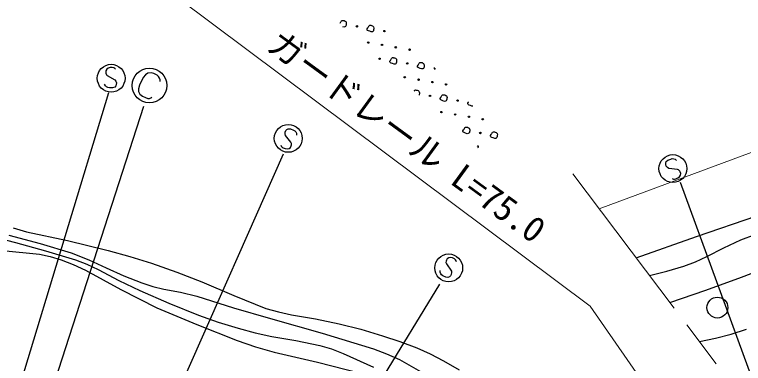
# Model space of a CAD drawing. Units: millimetres, scale not verified. Extents: x 40000 to 680000, y 20000 to 380000.
# Drawn here: x 219891 to 272006, y 289796 to 314712 of the extents above; entities that cross this region are included whole.
import ezdxf
from ezdxf.enums import TextEntityAlignment as Align

# ---------------------------------------------------------------- set-up
doc = ezdxf.new("R2010")
doc.units = ezdxf.units.MM
doc.header["$LTSCALE"] = 1000
doc.linetypes.add('CHAIN', pattern=[18.5, 12, -1.5, 3.5, -1.5])
for name, color, linetype, lineweight in [('M-BGD', 7, 'Continuous', 25), ('M-BMK', 2, 'CHAIN', 13), ('M-STR-HTXT', 7, 'Continuous', 13)]:
    doc.layers.add(name, color=color, linetype=linetype, lineweight=lineweight)
doc.styles.add('ＭＳ ゴシック', font='')
doc.styles.get('ＭＳ ゴシック').set_extended_font_data('MS Gothic')

msp = doc.modelspace()

# ---------------------------------------------------------------- linework, layer by layer
at = {"layer": 'M-BGD'}
for p, q in [((243239, 314229), (243269, 314263)), ((243269, 314263), (243289, 314282)), ((243289, 314282), (243323, 314291)), ((243323, 314291), (243357, 314289)), ((243357, 314289), (243394, 314287)), ((243394, 314287), (243452, 314281)), ((243452, 314281), (243522, 314246)), ((243171, 314096), (243203, 314145)), ((243203, 314145), (243225, 314187)), ((243225, 314187), (243239, 314229)), ((243423, 313820), (243354, 313849)), ((243502, 313826), (243423, 313820)), ((243549, 313859), (243502, 313826)), ((243522, 314246), (243565, 314209)), ((243582, 313901), (243549, 313859)), ((243565, 314209), (243592, 314171)), ((243595, 313965), (243582, 313901)), ((243592, 314171), (243610, 314093)), ((243608, 314024), (243595, 313965)), ((243610, 314093), (243608, 314024)), ((245091, 313691), (245141, 313755)), ((245141, 313755), (245174, 313804)), ((245174, 313804), (245196, 313846)), ((245196, 313846), (245210, 313888)), ((245210, 313888), (245239, 313922)), ((245239, 313922), (245260, 313941)), ((245260, 313941), (245293, 313950)), ((245293, 313950), (245328, 313948)), ((245328, 313948), (245365, 313946)), ((245365, 313946), (245423, 313940)), ((245423, 313940), (245493, 313905)), ((245493, 313905), (245536, 313868)), ((245536, 313868), (245563, 313829)), ((245563, 313829), (245581, 313752)), ((245581, 313752), (245579, 313683)), ((245092, 313644), (245091, 313691)), ((245111, 313607), (245092, 313644)), ((245137, 313578), (245111, 313607)), ((245189, 313557), (245137, 313578)), ((245284, 313524), (245189, 313557)), ((245394, 313479), (245284, 313524)), ((245473, 313484), (245394, 313479)), ((245520, 313518), (245473, 313484)), ((245552, 313560), (245520, 313518)), ((245566, 313624), (245552, 313560)), ((245579, 313683), (245566, 313624)), ((246720, 311379), (246771, 311444)), ((246721, 311332), (246720, 311379)), ((246741, 311295), (246721, 311332)), ((246766, 311266), (246741, 311295)), ((246819, 311245), (246766, 311266)), ((246771, 311444), (246804, 311493)), ((246804, 311493), (246825, 311534)), ((246914, 311213), (246819, 311245)), ((246825, 311534), (246840, 311576)), ((246840, 311576), (246869, 311611)), ((246869, 311611), (246889, 311629)), ((246889, 311629), (246923, 311638)), ((247024, 311167), (246914, 311213)), ((246923, 311638), (246958, 311636)), ((246958, 311636), (246994, 311635)), ((246994, 311635), (247052, 311628)), ((247103, 311173), (247024, 311167)), ((247052, 311628), (247123, 311594)), ((247150, 311206), (247103, 311173)), ((247123, 311594), (247165, 311556)), ((247182, 311249), (247150, 311206)), ((247165, 311556), (247193, 311518)), ((247196, 311312), (247182, 311249)), ((247193, 311518), (247211, 311440)), ((247209, 311371), (247196, 311312)), ((247211, 311440), (247209, 311371)), ((248742, 311102), (248774, 311152)), ((248774, 311152), (248796, 311193)), ((248796, 311193), (248810, 311235)), ((248810, 311235), (248840, 311269)), ((248840, 311269), (248860, 311288)), ((248860, 311288), (248894, 311297)), ((248894, 311297), (248928, 311295)), ((248928, 311295), (248965, 311293)), ((248965, 311293), (249023, 311287)), ((249023, 311287), (249093, 311252)), ((249093, 311252), (249136, 311215)), ((249136, 311215), (249164, 311177)), ((249164, 311177), (249181, 311099)), ((226412, 310706), (226407, 310591)), ((226477, 310816), (226412, 310706)), ((226587, 310891), (226477, 310816)), ((226717, 310926), (226587, 310891)), ((226872, 310926), (226717, 310926)), ((226977, 310906), (226872, 310926)), ((227052, 310871), (226977, 310906)), ((227107, 310811), (227052, 310871)), ((248691, 311038), (248742, 311102)), ((248692, 310991), (248691, 311038)), ((248712, 310954), (248692, 310991)), ((248737, 310925), (248712, 310954)), ((248790, 310904), (248737, 310925)), ((248885, 310871), (248790, 310904)), ((248994, 310826), (248885, 310871)), ((249073, 310832), (248994, 310826)), ((249120, 310865), (249073, 310832)), ((249153, 310908), (249120, 310865)), ((249166, 310971), (249153, 310908)), ((249179, 311030), (249166, 310971)), ((249181, 311099), (249179, 311030)), ((226407, 310591), (226412, 310516)), ((226412, 310516), (226452, 310416)), ((226452, 310416), (226522, 310361)), ((226522, 310361), (227067, 310046)), ((229087, 310215), (228813, 309667)), ((229243, 310416), (229087, 310215)), ((229428, 310519), (229243, 310416)), ((229668, 310553), (229428, 310519)), ((229858, 310500), (229668, 310553)), ((230076, 310391), (229858, 310500)), ((230188, 310293), (230076, 310391)), ((230264, 310178), (230188, 310293)), ((230303, 310061), (230264, 310178)), ((226392, 309616), (226322, 309731)), ((226472, 309541), (226392, 309616)), ((227122, 309616), (227052, 309526)), ((227067, 310046), (227127, 309956)), ((227157, 309711), (227122, 309616)), ((227127, 309956), (227167, 309831)), ((227167, 309831), (227157, 309711)), ((228813, 309667), (228740, 309410)), ((230294, 309932), (230303, 310061)), ((226607, 309114), (219911, 287094)), ((226567, 309496), (226472, 309541)), ((226667, 309481), (226567, 309496)), ((226897, 309481), (226667, 309481)), ((227052, 309526), (226897, 309481)), ((228740, 309410), (228754, 309228)), ((228754, 309228), (228858, 309030)), ((248469, 309264), (248499, 309299)), ((248499, 309299), (248519, 309318)), ((248519, 309318), (248553, 309326)), ((248553, 309326), (248587, 309325)), ((248587, 309325), (248624, 309323)), ((248624, 309323), (248682, 309316)), ((248682, 309316), (248752, 309282)), ((248752, 309282), (248795, 309245)), ((248795, 309245), (248822, 309206)), ((248822, 309206), (248840, 309128)), ((248838, 309060), (248825, 309000)), ((248840, 309128), (248838, 309060)), ((228858, 309030), (229036, 308884)), ((229036, 308884), (229249, 308778)), ((229249, 308778), (229419, 308714)), ((229419, 308714), (229528, 308722)), ((229528, 308722), (229643, 308756)), ((229643, 308756), (229716, 308817)), ((248825, 309000), (248815, 308950)), ((250321, 308726), (250371, 308791)), ((250321, 308679), (250321, 308726)), ((250341, 308643), (250321, 308679)), ((250367, 308613), (250341, 308643)), ((250419, 308592), (250367, 308613)), ((250371, 308791), (250404, 308840)), ((250404, 308840), (250425, 308881)), ((250514, 308560), (250419, 308592)), ((250425, 308881), (250440, 308923)), ((250440, 308923), (250469, 308958)), ((250469, 308958), (250490, 308977)), ((250490, 308977), (250523, 308985)), ((250624, 308515), (250514, 308560)), ((250523, 308985), (250558, 308984)), ((250558, 308984), (250594, 308982)), ((250594, 308982), (250653, 308975)), ((250703, 308520), (250624, 308515)), ((250653, 308975), (250723, 308941)), ((250750, 308553), (250703, 308520)), ((250723, 308941), (250766, 308904)), ((250782, 308596), (250750, 308553)), ((250766, 308904), (250793, 308865)), ((250796, 308659), (250782, 308596)), ((250793, 308865), (250811, 308787)), ((250809, 308719), (250796, 308659)), ((250811, 308787), (250809, 308719)), ((229118, 308148), (222100, 286514)), ((252291, 308385), (252342, 308450)), ((252292, 308338), (252291, 308385)), ((252312, 308301), (252292, 308338)), ((252337, 308272), (252312, 308301)), ((252390, 308251), (252337, 308272)), ((252342, 308450), (252358, 308473)), ((252485, 308219), (252390, 308251)), ((252595, 308174), (252485, 308219)), ((252653, 308177), (252595, 308174)), ((239293, 306427), (239360, 306503)), ((239360, 306503), (239459, 306560)), ((239459, 306560), (239619, 306544)), ((239619, 306544), (239833, 306459)), ((239833, 306459), (239920, 306408)), ((251950, 306414), (252001, 306479)), ((252001, 306479), (252034, 306528)), ((252034, 306528), (252055, 306569)), ((252055, 306569), (252070, 306611)), ((252070, 306611), (252099, 306646)), ((252099, 306646), (252119, 306665)), ((252119, 306665), (252153, 306673)), ((252153, 306673), (252188, 306672)), ((252188, 306672), (252224, 306670)), ((252224, 306670), (252282, 306663)), ((252282, 306663), (252352, 306629)), ((252352, 306629), (252395, 306592)), ((252395, 306592), (252423, 306553)), ((252423, 306553), (252441, 306475)), ((252441, 306475), (252439, 306407)), ((239229, 306189), (239239, 306320)), ((239252, 306083), (239229, 306189)), ((239239, 306320), (239293, 306427)), ((239641, 305588), (239252, 306083)), ((239920, 306408), (239992, 306331)), ((239992, 306331), (240038, 306232)), ((240038, 306232), (240060, 306099)), ((251951, 306367), (251950, 306414)), ((251971, 306331), (251951, 306367)), ((251996, 306301), (251971, 306331)), ((252049, 306280), (251996, 306301)), ((252144, 306248), (252049, 306280)), ((252254, 306203), (252144, 306248)), ((252333, 306208), (252254, 306203)), ((252380, 306241), (252333, 306208)), ((252412, 306284), (252380, 306241)), ((252426, 306347), (252412, 306284)), ((252439, 306407), (252426, 306347)), ((253921, 306073), (253972, 306138)), ((253922, 306026), (253921, 306073)), ((253941, 305990), (253922, 306026)), ((253967, 305960), (253941, 305990)), ((254020, 305939), (253967, 305960)), ((253972, 306138), (254004, 306187)), ((254004, 306187), (254026, 306228)), ((254115, 305907), (254020, 305939)), ((254026, 306228), (254040, 306270)), ((254040, 306270), (254070, 306305)), ((254070, 306305), (254090, 306324)), ((254090, 306324), (254124, 306332)), ((254124, 306332), (254158, 306331)), ((254158, 306331), (254195, 306329)), ((254195, 306329), (254253, 306322)), ((254253, 306322), (254323, 306288)), ((254323, 306288), (254366, 306251)), ((254383, 305943), (254350, 305900)), ((254366, 306251), (254393, 306212)), ((254396, 306006), (254383, 305943)), ((254393, 306212), (254411, 306134)), ((254409, 306066), (254396, 306006)), ((254411, 306134), (254409, 306066)), ((239685, 305511), (239641, 305588)), ((239662, 305332), (239685, 305403)), ((239685, 305403), (239685, 305511)), ((254224, 305862), (254115, 305907)), ((254303, 305867), (254224, 305862)), ((254350, 305900), (254303, 305867)), ((238931, 305388), (238959, 305311)), ((238959, 305311), (239016, 305251)), ((239016, 305251), (239106, 305194)), ((239106, 305194), (239250, 305136)), ((239250, 305136), (239384, 305120)), ((239384, 305120), (239514, 305149)), ((239514, 305149), (239615, 305227)), ((239615, 305227), (239662, 305332)), ((239098, 304736), (229633, 283423)), ((266603, 304308), (266816, 304396)), ((266816, 304396), (266914, 304421)), ((266914, 304421), (267019, 304416)), ((267019, 304416), (267122, 304378)), ((267122, 304378), (267230, 304298)), ((266448, 304097), (266478, 304207)), ((266452, 303996), (266448, 304097)), ((266489, 303881), (266452, 303996)), ((266478, 304207), (266603, 304308)), ((266574, 303781), (266489, 303881)), ((266664, 303721), (266574, 303781)), ((267288, 303640), (266664, 303721)), ((267374, 303616), (267288, 303640)), ((267449, 303539), (267374, 303616)), ((267483, 303472), (267449, 303539)), ((267522, 303364), (267483, 303472)), ((267505, 303237), (267522, 303364)), ((266921, 302999), (266995, 302965)), ((266995, 302965), (267078, 302962)), ((267078, 302962), (267182, 302984)), ((267182, 302984), (267325, 303043)), ((267325, 303043), (267432, 303126)), ((267432, 303126), (267505, 303237)), ((267474, 302746), (273538, 286208)), ((268646, 298857), (272961, 300330)), ((219779, 299470), (220751, 299201)), ((220751, 299201), (223677, 298565)), ((217751, 298999), (219955, 298423)), ((219479, 298959), (221718, 298353)), ((264347, 297326), (268646, 298857)), ((270593, 298052), (271827, 298617)), ((271827, 298617), (272857, 298994)), ((219955, 298423), (222108, 297838)), ((221718, 298353), (223948, 297688)), ((223677, 298565), (226583, 297872)), ((219017, 297851), (221676, 297591)), ((221676, 297591), (222445, 297424)), ((222108, 297838), (224246, 297193)), ((223948, 297688), (225207, 297184)), ((226583, 297872), (228132, 297438)), ((269383, 297430), (270593, 298052)), ((271879, 295952), (276285, 297680)), ((222445, 297424), (223211, 297195)), ((223211, 297195), (224091, 296859)), ((224246, 297193), (225064, 296878)), ((225207, 297184), (226446, 296623)), ((228132, 297438), (229673, 296945)), ((250746, 297102), (250737, 296994)), ((250775, 297171), (250746, 297102)), ((250831, 297272), (250775, 297171)), ((250938, 297341), (250831, 297272)), ((251070, 297359), (250938, 297341)), ((251202, 297332), (251070, 297359)), ((251341, 297263), (251202, 297332)), ((251426, 297198), (251341, 297263)), ((251477, 297133), (251426, 297198)), ((251500, 297055), (251477, 297133)), ((267737, 296746), (268567, 297058)), ((268567, 297058), (269383, 297430)), ((224091, 296859), (224958, 296464)), ((225064, 296878), (225866, 296504)), ((226446, 296623), (227706, 296056)), ((229673, 296945), (231482, 296310)), ((250737, 296994), (250775, 296914)), ((250775, 296914), (251122, 296389)), ((266524, 296376), (267737, 296746)), ((224958, 296464), (227499, 295086)), ((225866, 296504), (227338, 295726)), ((227706, 296056), (228989, 295545)), ((231482, 296310), (233280, 295615)), ((250326, 296306), (250314, 296440)), ((250364, 296203), (250326, 296306)), ((250428, 296120), (250364, 296203)), ((250511, 296062), (250428, 296120)), ((250717, 295959), (250511, 296062)), ((251052, 296049), (250979, 295979)), ((251115, 296151), (251052, 296049)), ((251135, 296281), (251115, 296151)), ((251122, 296389), (251135, 296281)), ((265298, 296065), (266524, 296376)), ((227338, 295726), (228840, 295000)), ((228989, 295545), (229769, 295295)), ((233280, 295615), (235564, 294638)), ((250876, 295930), (250717, 295959)), ((250979, 295979), (250876, 295930)), ((269318, 295019), (271879, 295952)), ((227499, 295086), (230063, 293764)), ((228840, 295000), (230922, 294100)), ((229769, 295295), (230572, 295102)), ((230572, 295102), (231747, 294882)), ((250283, 295466), (239788, 278339)), ((266747, 294145), (269318, 295019)), ((231747, 294882), (232921, 294600)), ((232921, 294600), (235553, 293767)), ((235564, 294638), (237863, 293721)), ((230922, 294100), (233037, 293251)), ((230063, 293764), (232918, 292566)), ((235553, 293767), (238201, 292992)), ((237863, 293721), (238763, 293471)), ((238763, 293471), (239691, 293277)), ((233037, 293251), (234449, 292750)), ((238201, 292992), (241881, 291945)), ((239691, 293277), (241400, 292982)), ((241400, 292982), (243093, 292629)), ((232918, 292566), (235797, 291424)), ((234449, 292750), (235889, 292303)), ((243093, 292629), (244651, 292231)), ((235889, 292303), (237084, 291983)), ((237084, 291983), (238295, 291722)), ((241881, 291945), (245561, 290834)), ((244651, 292231), (246195, 291774)), ((269999, 291588), (271135, 291888)), ((271135, 291888), (272215, 292251)), ((235797, 291424), (237113, 290989)), ((238295, 291722), (240012, 291433)), ((240012, 291433), (241719, 291085)), ((246195, 291774), (247433, 291368)), ((247433, 291368), (248649, 290904)), ((268857, 291349), (269999, 291588)), ((237113, 290989), (238457, 290608)), ((241719, 291085), (242552, 290826)), ((242552, 290826), (243376, 290507)), ((245561, 290834), (246496, 290486)), ((248649, 290904), (249616, 290474)), ((238457, 290608), (241546, 289883)), ((243376, 290507), (245548, 289535)), ((246496, 290486), (247414, 290078)), ((249616, 290474), (250558, 289989)), ((241546, 289883), (244615, 289100)), ((247414, 290078), (250172, 288509)), ((250558, 289989), (251670, 289335))]:
    msp.add_line(p, q, dxfattribs=at)
for centre, radius in [((244364, 313872), 49.8), ((246334, 313531), 49.8), ((245179, 312716), 49.8), ((246164, 312546), 49.8), ((247149, 312375), 49.8), ((248135, 312205), 49.8), ((226797, 310166), 995), ((245993, 311560), 49.8), ((247964, 311219), 49.8), ((229537, 309647), 1244), ((247794, 310234), 49.8), ((248779, 310063), 49.8), ((249764, 309893), 49.8), ((250750, 309722), 49.8), ((249594, 308907), 49.8), ((251564, 308566), 49.8), ((250409, 307751), 49.8), ((251394, 307581), 49.8), ((252379, 307410), 49.8), ((253365, 307240), 49.8), ((239458, 305871), 995), ((253194, 306254), 49.8), ((266959, 303714), 995), ((250934, 296617), 995), ((270145, 293781), 746)]:
    msp.add_circle(centre, radius, dxfattribs=at)
for centre, start, end in [((249935, 310878), 120.4664, 329.5336), ((253023, 305269), 273.4697, 183.4668)]:
    msp.add_arc(centre, 49.8, start, end, dxfattribs=at)
at = {"layer": 'M-BMK'}
msp.add_line((259817, 303330), (280531, 275876), dxfattribs=at)
at = {"layer": 'M-STR-HTXT'}
for p, q in [((261690, 300848), (350280, 333593)), ((226451, 319733), (261049, 293882)), ((261049, 293882), (277292, 270597))]:
    msp.add_line(p, q, dxfattribs=at)

# ---------------------------------------------------------------- texts
at = {"layer": 'M-STR-HTXT', "style": 'ＭＳ ゴシック'}
msp.add_text('ガードレール L=75.0', height=1833, rotation=323.9, dxfattribs=at).set_placement((237488, 311831), align=Align.BOTTOM_LEFT)

doc.saveas('drawing.dxf')
